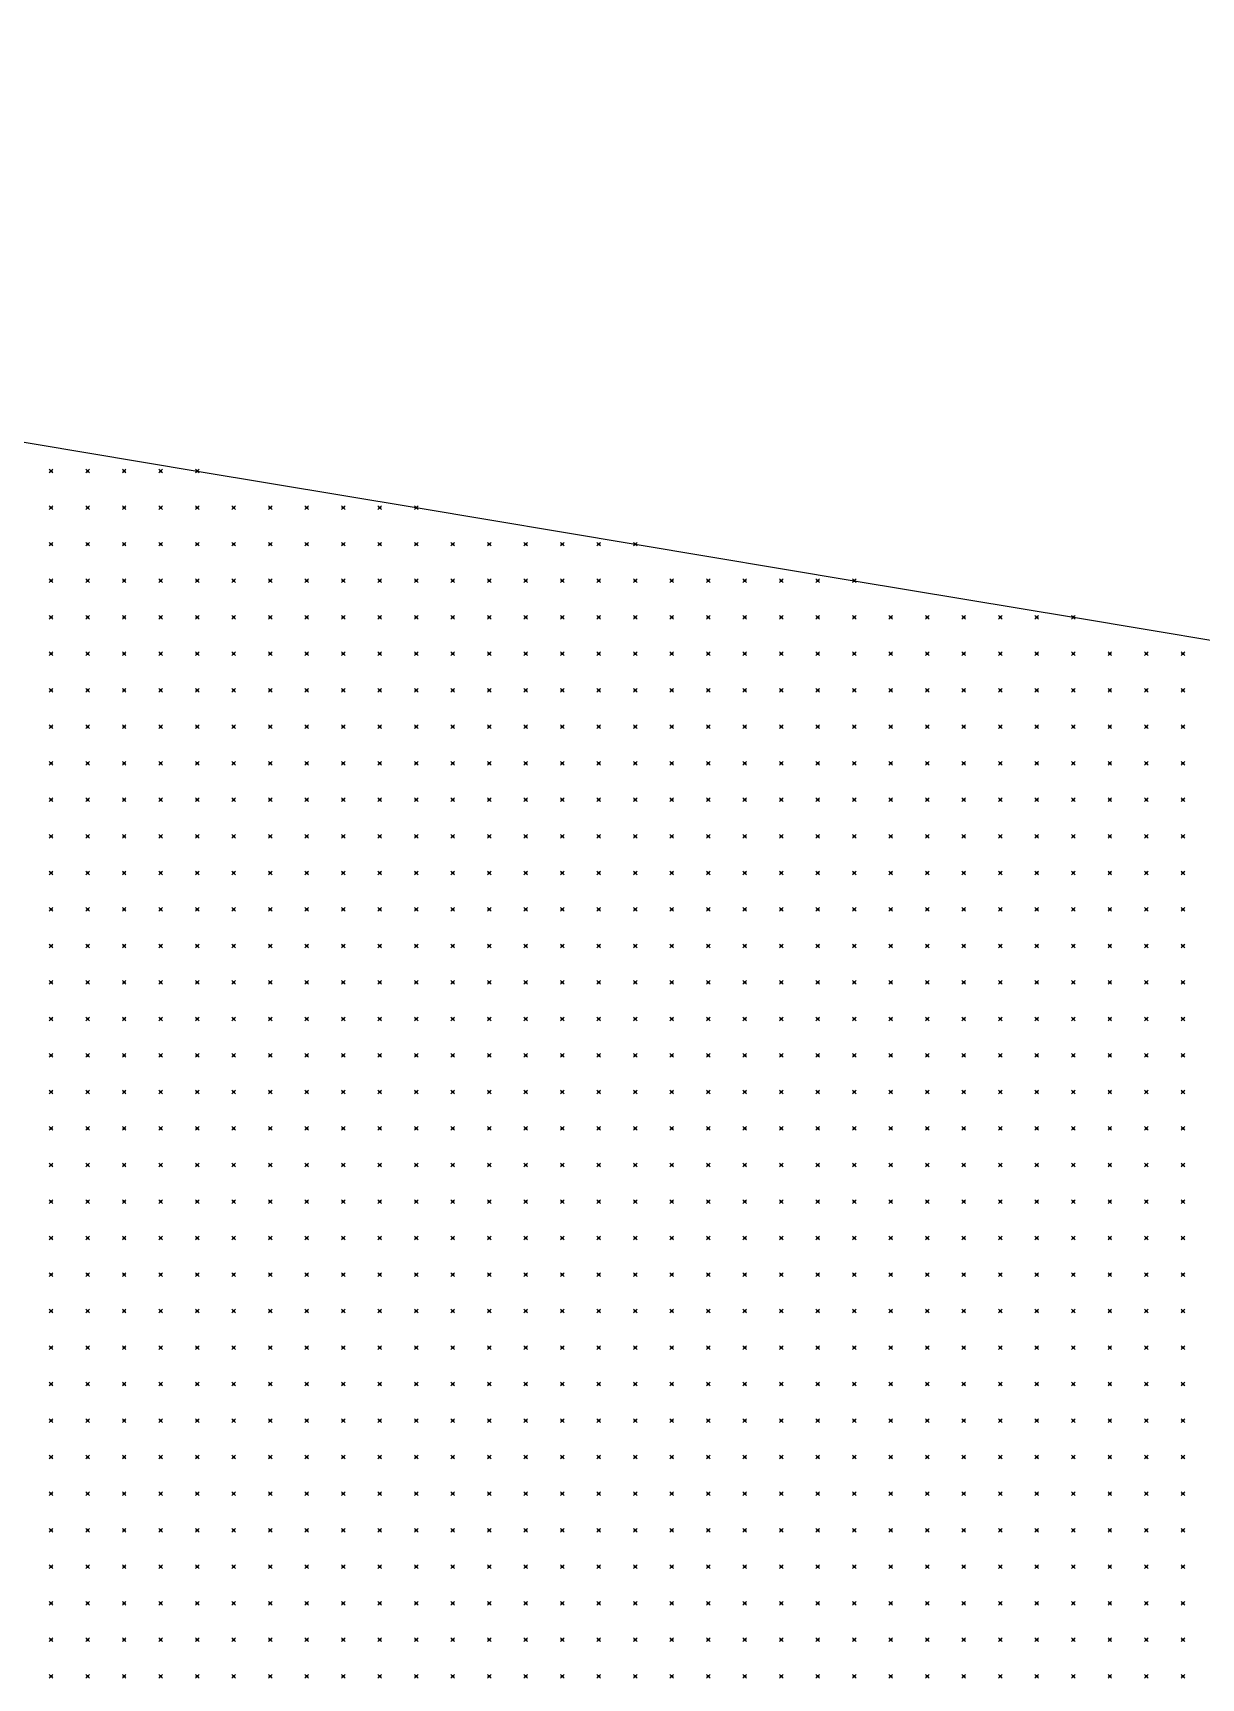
# Model space of a CAD drawing. Header units: metres. Extents: x 441556 to 446409, y 432338 to 461058.
# Drawn here: x 443572.8 to 443668.8, y 446698.9 to 446834.1 of the extents above; entities that cross this region are included whole.
import ezdxf

# ---------------------------------------------------------------- set-up
doc = ezdxf.new("R2010")
doc.units = ezdxf.units.M
doc.header["$MEASUREMENT"] = 0
doc.header["$PDMODE"] = 35
doc.header["$PDSIZE"] = 0.15
doc.layers.add('DTM-INT_YP', color=121, linetype='Continuous')
doc.layers.add('DTM-NOK-RevN_POINTS', color=91, linetype='Continuous')

msp = doc.modelspace()

# ---------------------------------------------------------------- linework, layer by layer
at = {"layer": 'DTM-INT_YP'}
msp.add_polyline3d([(443472.292, 446834.052, 348.211), (443481.29, 446831.053, 348.075), (443487.289, 446828.053, 348.106), (443493.288, 446825.054, 348.071), (443502.286, 446822.055, 348.098), (443508.285, 446819.055, 348.04), (443517.283, 446816.056, 347.968), (443523.281, 446813.056, 347.903), (443529.28, 446810.057, 347.919), (443538.278, 446807.058, 347.805), (443550.276, 446804.058, 347.798), (443568.272, 446801.059, 348.211), (443586.268, 446798.06, 348.233), (443604.264, 446795.06, 344.101), (443622.26, 446792.061, 347.398), (443640.256, 446789.062, 347.313), (443658.253, 446786.062, 347.316), (443676.249, 446783.063, 347.186)], dxfattribs=at)
at = {"layer": 'DTM-NOK-RevN_POINTS'}
for p in [(443574.27, 446798.06, 347.805), (443577.27, 446798.06, 347.936), (443580.269, 446798.06, 348.111), (443583.269, 446798.06, 348.049), (443586.268, 446798.06, 348.233), (443574.27, 446795.06, 347.728), (443577.27, 446795.06, 347.678), (443580.269, 446795.06, 347.679), (443583.269, 446795.06, 347.663), (443586.268, 446795.06, 347.629), (443589.267, 446795.06, 347.605), (443592.267, 446795.06, 347.654), (443595.266, 446795.06, 347.775), (443598.265, 446795.06, 347.831), (443601.265, 446795.06, 346.86), (443604.264, 446795.06, 344.101), (443574.27, 446792.061, 347.28), (443577.27, 446792.061, 347.362), (443580.269, 446792.061, 347.293), (443583.269, 446792.061, 347.442), (443586.268, 446792.061, 347.593), (443589.267, 446792.061, 347.678), (443592.267, 446792.061, 347.669), (443595.266, 446792.061, 347.651), (443598.265, 446792.061, 347.595), (443601.265, 446792.061, 347.364), (443604.264, 446792.061, 346.277), (443607.263, 446792.061, 346.634), (443610.263, 446792.061, 347.348), (443613.262, 446792.061, 347.446), (443616.261, 446792.061, 347.417), (443619.261, 446792.061, 347.412), (443622.26, 446792.061, 347.398), (443574.27, 446789.062, 347.551), (443577.27, 446789.062, 347.495), (443580.269, 446789.062, 347.295), (443583.269, 446789.062, 346.987), (443586.268, 446789.062, 346.935), (443589.267, 446789.062, 346.83), (443592.267, 446789.062, 346.976), (443595.266, 446789.062, 346.726), (443598.265, 446789.062, 347.038), (443601.265, 446789.062, 347.424), (443604.264, 446789.062, 346.985), (443607.263, 446789.062, 347.54), (443610.263, 446789.062, 347.552), (443613.262, 446789.062, 347.575), (443616.261, 446789.062, 347.579), (443619.261, 446789.062, 347.557), (443622.26, 446789.062, 347.526), (443625.26, 446789.062, 347.497), (443628.259, 446789.062, 347.417), (443631.258, 446789.062, 347.437), (443634.258, 446789.062, 347.385), (443637.257, 446789.062, 347.37), (443640.256, 446789.062, 347.313), (443574.27, 446786.062, 347.67), (443577.27, 446786.062, 347.656), (443580.269, 446786.062, 347.641), (443583.269, 446786.062, 347.6), (443586.268, 446786.062, 347.556), (443589.267, 446786.062, 347.508), (443592.267, 446786.062, 347.319), (443595.266, 446786.062, 347.34), (443598.265, 446786.062, 347.144), (443601.265, 446786.062, 346.982), (443604.264, 446786.062, 344.659), (443607.263, 446786.062, 346.44), (443610.263, 446786.062, 347.043), (443613.262, 446786.062, 347.1), (443616.261, 446786.062, 347.14), (443619.261, 446786.062, 347.122), (443622.26, 446786.062, 347.229), (443625.26, 446786.062, 347.37), (443628.259, 446786.062, 347.512), (443631.258, 446786.062, 347.529), (443634.258, 446786.062, 347.502), (443637.257, 446786.062, 347.483), (443640.256, 446786.062, 347.459), (443643.256, 446786.062, 347.428), (443646.255, 446786.062, 347.412), (443649.254, 446786.062, 347.393), (443652.254, 446786.062, 347.361), (443655.253, 446786.062, 347.275), (443658.253, 446786.062, 347.316), (443574.27, 446783.063, 347.78), (443577.27, 446783.063, 347.754), (443580.269, 446783.063, 347.782), (443583.269, 446783.063, 347.715), (443586.268, 446783.063, 347.733), (443589.267, 446783.063, 347.641), (443592.267, 446783.063, 347.601), (443595.266, 446783.063, 347.575), (443598.265, 446783.063, 347.584), (443601.265, 446783.063, 347.59), (443604.264, 446783.063, 347.429), (443607.263, 446783.063, 347.476), (443610.263, 446783.063, 347.473), (443613.262, 446783.063, 347.471), (443616.261, 446783.063, 347.42), (443619.261, 446783.063, 347.35), (443622.26, 446783.063, 347.151), (443625.26, 446783.063, 346.934), (443628.259, 446783.063, 346.848), (443631.258, 446783.063, 346.793), (443634.258, 446783.063, 346.888), (443637.257, 446783.063, 346.903), (443640.256, 446783.063, 347.225), (443643.256, 446783.063, 347.327), (443646.255, 446783.063, 347.396), (443649.254, 446783.063, 347.393), (443652.254, 446783.063, 347.353), (443655.253, 446783.063, 347.384), (443658.253, 446783.063, 347.422), (443661.252, 446783.063, 347.445), (443664.251, 446783.063, 347.383), (443667.251, 446783.063, 347.324), (443574.27, 446780.064, 347.399), (443577.27, 446780.064, 347.488), (443580.269, 446780.064, 347.52), (443583.269, 446780.064, 347.435), (443586.268, 446780.064, 347.701), (443589.267, 446780.064, 347.73), (443592.267, 446780.064, 347.703), (443595.266, 446780.064, 347.686), (443598.265, 446780.064, 347.709), (443601.265, 446780.064, 347.697), (443604.264, 446780.064, 347.654), (443607.263, 446780.064, 347.611), (443610.263, 446780.064, 347.58), (443613.262, 446780.064, 347.582), (443616.261, 446780.064, 347.573), (443619.261, 446780.064, 347.568), (443622.26, 446780.064, 347.535), (443625.26, 446780.064, 347.509), (443628.259, 446780.064, 347.498), (443631.258, 446780.064, 347.435), (443634.258, 446780.064, 347.348), (443637.257, 446780.064, 347.272), (443640.256, 446780.064, 347.153), (443643.256, 446780.064, 347.161), (443646.255, 446780.064, 347.109), (443649.254, 446780.064, 346.996), (443652.254, 446780.064, 347.008), (443655.253, 446780.064, 346.914), (443658.253, 446780.064, 347.189), (443661.252, 446780.064, 347.189), (443664.251, 446780.064, 347.199), (443667.251, 446780.064, 347.178), (443574.27, 446777.064, 348.034), (443577.27, 446777.064, 347.934), (443580.269, 446777.064, 347.767), (443583.269, 446777.064, 347.312), (443586.268, 446777.064, 347.151), (443589.267, 446777.064, 347.055), (443592.267, 446777.064, 347.292), (443595.266, 446777.064, 347.513), (443598.265, 446777.064, 346.933), (443601.265, 446777.064, 345.716), (443604.264, 446777.064, 346.656), (443607.263, 446777.064, 347.397), (443610.263, 446777.064, 347.577), (443613.262, 446777.064, 347.647), (443616.261, 446777.064, 347.656), (443619.261, 446777.064, 347.623), (443622.26, 446777.064, 347.628), (443625.26, 446777.064, 347.593), (443628.259, 446777.064, 347.6), (443631.258, 446777.064, 347.55), (443634.258, 446777.064, 347.531), (443637.257, 446777.064, 347.54), (443640.256, 446777.064, 347.517), (443643.256, 446777.064, 347.491), (443646.255, 446777.064, 347.52), (443649.254, 446777.064, 347.512), (443652.254, 446777.064, 347.463), (443655.253, 446777.064, 347.502), (443658.253, 446777.064, 347.423), (443661.252, 446777.064, 347.421), (443664.251, 446777.064, 347.301), (443667.251, 446777.064, 347.237), (443574.27, 446774.065, 348.365), (443577.27, 446774.065, 348.302), (443580.269, 446774.065, 348.163), (443583.269, 446774.065, 348.007), (443586.268, 446774.065, 347.969), (443589.267, 446774.065, 347.687), (443592.267, 446774.065, 347.344), (443595.266, 446774.065, 346.922), (443598.265, 446774.065, 346.228), (443601.265, 446774.065, 345.458), (443604.264, 446774.065, 346.006), (443607.263, 446774.065, 346.858), (443610.263, 446774.065, 347.068), (443613.262, 446774.065, 347.433), (443616.261, 446774.065, 347.606), (443619.261, 446774.065, 347.583), (443622.26, 446774.065, 347.591), (443625.26, 446774.065, 347.57), (443628.259, 446774.065, 347.592), (443631.258, 446774.065, 347.574), (443634.258, 446774.065, 347.552), (443637.257, 446774.065, 347.533), (443640.256, 446774.065, 347.527), (443643.256, 446774.065, 347.575), (443646.255, 446774.065, 347.559), (443649.254, 446774.065, 347.539), (443652.254, 446774.065, 347.573), (443655.253, 446774.065, 347.581), (443658.253, 446774.065, 347.541), (443661.252, 446774.065, 347.567), (443664.251, 446774.065, 347.544), (443667.251, 446774.065, 347.56), (443574.27, 446771.065, 348.662), (443577.27, 446771.065, 348.592), (443580.269, 446771.065, 348.415), (443583.269, 446771.065, 348.268), (443586.268, 446771.065, 348.12), (443589.267, 446771.065, 348.023), (443592.267, 446771.065, 347.788), (443595.266, 446771.065, 347.522), (443598.265, 446771.065, 347.299), (443601.265, 446771.065, 347.121), (443604.264, 446771.065, 347.234), (443607.263, 446771.065, 347.656), (443610.263, 446771.065, 347.798), (443613.262, 446771.065, 347.781), (443616.261, 446771.065, 347.736), (443619.261, 446771.065, 347.619), (443622.26, 446771.065, 347.646), (443625.26, 446771.065, 347.626), (443628.259, 446771.065, 347.632), (443631.258, 446771.065, 347.614), (443634.258, 446771.065, 347.564), (443637.257, 446771.065, 347.322), (443640.256, 446771.065, 347.192), (443643.256, 446771.065, 347.156), (443646.255, 446771.065, 347.18), (443649.254, 446771.065, 347.199), (443652.254, 446771.065, 347.358), (443655.253, 446771.065, 347.444), (443658.253, 446771.065, 347.499), (443661.252, 446771.065, 347.579), (443664.251, 446771.065, 347.555), (443667.251, 446771.065, 347.58), (443574.27, 446768.066, 348.918), (443577.27, 446768.066, 348.727), (443580.269, 446768.066, 348.527), (443583.269, 446768.066, 348.356), (443586.268, 446768.066, 348.263), (443589.267, 446768.066, 348.247), (443592.267, 446768.066, 348.085), (443595.266, 446768.066, 347.907), (443598.265, 446768.066, 347.84), (443601.265, 446768.066, 347.774), (443604.264, 446768.066, 347.694), (443607.263, 446768.066, 347.767), (443610.263, 446768.066, 347.832), (443613.262, 446768.066, 347.903), (443616.261, 446768.066, 347.857), (443619.261, 446768.066, 347.706), (443622.26, 446768.066, 347.691), (443625.26, 446768.066, 347.722), (443628.259, 446768.066, 347.7), (443631.258, 446768.066, 347.691), (443634.258, 446768.066, 347.621), (443637.257, 446768.066, 347.606), (443640.256, 446768.066, 347.59), (443643.256, 446768.066, 347.556), (443646.255, 446768.066, 347.51), (443649.254, 446768.066, 347.363), (443652.254, 446768.066, 347.266), (443655.253, 446768.066, 347.211), (443658.253, 446768.066, 347.194), (443661.252, 446768.066, 347.249), (443664.251, 446768.066, 347.455), (443667.251, 446768.066, 347.453), (443574.27, 446765.067, 349.044), (443577.27, 446765.067, 348.845), (443580.269, 446765.067, 348.775), (443583.269, 446765.067, 348.598), (443586.268, 446765.067, 348.494), (443589.267, 446765.067, 348.341), (443592.267, 446765.067, 348.165), (443595.266, 446765.067, 348.055), (443598.265, 446765.067, 347.959), (443601.265, 446765.067, 347.933), (443604.264, 446765.067, 347.874), (443607.263, 446765.067, 347.824), (443610.263, 446765.067, 347.844), (443613.262, 446765.067, 347.964), (443616.261, 446765.067, 347.892), (443619.261, 446765.067, 347.801), (443622.26, 446765.067, 347.789), (443625.26, 446765.067, 347.811), (443628.259, 446765.067, 347.806), (443631.258, 446765.067, 347.826), (443634.258, 446765.067, 347.735), (443637.257, 446765.067, 347.714), (443640.256, 446765.067, 347.677), (443643.256, 446765.067, 347.643), (443646.255, 446765.067, 347.636), (443649.254, 446765.067, 347.595), (443652.254, 446765.067, 347.544), (443655.253, 446765.067, 347.564), (443658.253, 446765.067, 347.544), (443661.252, 446765.067, 347.525), (443664.251, 446765.067, 347.512), (443667.251, 446765.067, 347.493), (443574.27, 446762.067, 349.135), (443577.27, 446762.067, 348.997), (443580.269, 446762.067, 348.865), (443583.269, 446762.067, 348.709), (443586.268, 446762.067, 348.602), (443589.267, 446762.067, 348.461), (443592.267, 446762.067, 348.273), (443595.266, 446762.067, 348.118), (443598.265, 446762.067, 348.027), (443601.265, 446762.067, 348.003), (443604.264, 446762.067, 347.982), (443607.263, 446762.067, 347.955), (443610.263, 446762.067, 347.97), (443613.262, 446762.067, 347.982), (443616.261, 446762.067, 347.973), (443619.261, 446762.067, 347.886), (443622.26, 446762.067, 347.878), (443625.26, 446762.067, 347.901), (443628.259, 446762.067, 347.919), (443631.258, 446762.067, 347.904), (443634.258, 446762.067, 347.875), (443637.257, 446762.067, 347.825), (443640.256, 446762.067, 347.818), (443643.256, 446762.067, 347.77), (443646.255, 446762.067, 347.751), (443649.254, 446762.067, 347.72), (443652.254, 446762.067, 347.649), (443655.253, 446762.067, 347.634), (443658.253, 446762.067, 347.622), (443661.252, 446762.067, 347.619), (443664.251, 446762.067, 347.585), (443667.251, 446762.067, 347.59), (443574.27, 446759.068, 349.188), (443577.27, 446759.068, 349.087), (443580.269, 446759.068, 348.933), (443583.269, 446759.068, 348.76), (443586.268, 446759.068, 348.681), (443589.267, 446759.068, 348.503), (443592.267, 446759.068, 348.355), (443595.266, 446759.068, 348.239), (443598.265, 446759.068, 348.113), (443601.265, 446759.068, 348.06), (443604.264, 446759.068, 348.064), (443607.263, 446759.068, 348.034), (443610.263, 446759.068, 348.02), (443613.262, 446759.068, 347.999), (443616.261, 446759.068, 347.953), (443619.261, 446759.068, 347.918), (443622.26, 446759.068, 347.953), (443625.26, 446759.068, 348.005), (443628.259, 446759.068, 348.017), (443631.258, 446759.068, 348.022), (443634.258, 446759.068, 347.987), (443637.257, 446759.068, 347.973), (443640.256, 446759.068, 347.955), (443643.256, 446759.068, 347.933), (443646.255, 446759.068, 348.083), (443649.254, 446759.068, 348.597), (443652.254, 446759.068, 348.388), (443655.253, 446759.068, 347.859), (443658.253, 446759.068, 348.155), (443661.252, 446759.068, 347.733), (443664.251, 446759.068, 347.8), (443667.251, 446759.068, 347.715), (443574.27, 446756.069, 349.202), (443577.27, 446756.069, 349.04), (443580.269, 446756.069, 348.928), (443583.269, 446756.069, 348.778), (443586.268, 446756.069, 348.66), (443589.267, 446756.069, 348.537), (443592.267, 446756.069, 348.417), (443595.266, 446756.069, 348.279), (443598.265, 446756.069, 348.207), (443601.265, 446756.069, 348.102), (443604.264, 446756.069, 348.104), (443607.263, 446756.069, 348.102), (443610.263, 446756.069, 348.04), (443613.262, 446756.069, 348.006), (443616.261, 446756.069, 347.929), (443619.261, 446756.069, 347.966), (443622.26, 446756.069, 348.005), (443625.26, 446756.069, 348.067), (443628.259, 446756.069, 348.168), (443631.258, 446756.069, 348.132), (443634.258, 446756.069, 348.103), (443637.257, 446756.069, 348.073), (443640.256, 446756.069, 348.079), (443643.256, 446756.069, 348.34), (443646.255, 446756.069, 348.83), (443649.254, 446756.069, 349.416), (443652.254, 446756.069, 349.075), (443655.253, 446756.069, 349.1), (443658.253, 446756.069, 349.109), (443661.252, 446756.069, 349.045), (443664.251, 446756.069, 348.774), (443667.251, 446756.069, 348.188), (443574.27, 446753.069, 349.177), (443577.27, 446753.069, 349.009), (443580.269, 446753.069, 348.868), (443583.269, 446753.069, 348.743), (443586.268, 446753.069, 348.626), (443589.267, 446753.069, 348.533), (443592.267, 446753.069, 348.442), (443595.266, 446753.069, 348.35), (443598.265, 446753.069, 348.29), (443601.265, 446753.069, 348.243), (443604.264, 446753.069, 348.141), (443607.263, 446753.069, 348.093), (443610.263, 446753.069, 348.017), (443613.262, 446753.069, 347.995), (443616.261, 446753.069, 347.972), (443619.261, 446753.069, 348.025), (443622.26, 446753.069, 348.082), (443625.26, 446753.069, 348.239), (443628.259, 446753.069, 348.584), (443631.258, 446753.069, 348.573), (443634.258, 446753.069, 348.542), (443637.257, 446753.069, 348.523), (443640.256, 446753.069, 348.662), (443643.256, 446753.069, 349.046), (443646.255, 446753.069, 349.492), (443649.254, 446753.069, 349.764), (443652.254, 446753.069, 349.215), (443655.253, 446753.069, 349.105), (443658.253, 446753.069, 349.216), (443661.252, 446753.069, 349.259), (443664.251, 446753.069, 349.283), (443667.251, 446753.069, 348.737), (443574.27, 446750.07, 349.341), (443577.27, 446750.07, 349.097), (443580.269, 446750.07, 348.927), (443583.269, 446750.07, 348.798), (443586.268, 446750.07, 348.681), (443589.267, 446750.07, 348.518), (443592.267, 446750.07, 348.383), (443595.266, 446750.07, 348.283), (443598.265, 446750.07, 348.233), (443601.265, 446750.07, 348.162), (443604.264, 446750.07, 348.102), (443607.263, 446750.07, 348.108), (443610.263, 446750.07, 348.065), (443613.262, 446750.07, 348.064), (443616.261, 446750.07, 348.062), (443619.261, 446750.07, 348.055), (443622.26, 446750.07, 348.146), (443625.26, 446750.07, 348.294), (443628.259, 446750.07, 348.683), (443631.258, 446750.07, 349.054), (443634.258, 446750.07, 349.082), (443637.257, 446750.07, 349.226), (443640.256, 446750.07, 349.205), (443643.256, 446750.07, 349.318), (443646.255, 446750.07, 349.592), (443649.254, 446750.07, 349.697), (443652.254, 446750.07, 349.381), (443655.253, 446750.07, 349.122), (443658.253, 446750.07, 349.345), (443661.252, 446750.07, 349.452), (443664.251, 446750.07, 349.683), (443667.251, 446750.07, 348.989), (443574.27, 446747.071, 349.493), (443577.27, 446747.071, 349.292), (443580.269, 446747.071, 349.107), (443583.269, 446747.071, 349.036), (443586.268, 446747.071, 348.941), (443589.267, 446747.071, 348.87), (443592.267, 446747.071, 348.719), (443595.266, 446747.071, 348.544), (443598.265, 446747.071, 348.499), (443601.265, 446747.071, 348.434), (443604.264, 446747.071, 348.403), (443607.263, 446747.071, 348.389), (443610.263, 446747.071, 348.396), (443613.262, 446747.071, 348.34), (443616.261, 446747.071, 348.285), (443619.261, 446747.071, 348.314), (443622.26, 446747.071, 348.369), (443625.26, 446747.071, 348.411), (443628.259, 446747.071, 348.651), (443631.258, 446747.071, 348.995), (443634.258, 446747.071, 349.257), (443637.257, 446747.071, 349.357), (443640.256, 446747.071, 349.31), (443643.256, 446747.071, 349.422), (443646.255, 446747.071, 349.636), (443649.254, 446747.071, 349.689), (443652.254, 446747.071, 349.63), (443655.253, 446747.071, 349.603), (443658.253, 446747.071, 349.669), (443661.252, 446747.071, 349.784), (443664.251, 446747.071, 349.769), (443667.251, 446747.071, 349.06), (443574.27, 446744.071, 349.632), (443577.27, 446744.071, 349.485), (443580.269, 446744.071, 349.337), (443583.269, 446744.071, 349.29), (443586.268, 446744.071, 349.293), (443589.267, 446744.071, 349.211), (443592.267, 446744.071, 349.112), (443595.266, 446744.071, 348.984), (443598.265, 446744.071, 348.916), (443601.265, 446744.071, 348.877), (443604.264, 446744.071, 348.869), (443607.263, 446744.071, 348.88), (443610.263, 446744.071, 348.832), (443613.262, 446744.071, 348.764), (443616.261, 446744.071, 348.667), (443619.261, 446744.071, 348.629), (443622.26, 446744.071, 348.646), (443625.26, 446744.071, 348.682), (443628.259, 446744.071, 348.713), (443631.258, 446744.071, 349.009), (443634.258, 446744.071, 349.319), (443637.257, 446744.071, 349.421), (443640.256, 446744.071, 349.372), (443643.256, 446744.071, 349.552), (443646.255, 446744.071, 349.663), (443649.254, 446744.071, 349.688), (443652.254, 446744.071, 349.766), (443655.253, 446744.071, 350.006), (443658.253, 446744.071, 350.031), (443661.252, 446744.071, 349.901), (443664.251, 446744.071, 349.745), (443667.251, 446744.071, 349.114), (443574.27, 446741.072, 349.914), (443577.27, 446741.072, 349.738), (443580.269, 446741.072, 349.793), (443583.269, 446741.072, 349.843), (443586.268, 446741.072, 349.879), (443589.267, 446741.072, 349.791), (443592.267, 446741.072, 349.659), (443595.266, 446741.072, 349.499), (443598.265, 446741.072, 349.395), (443601.265, 446741.072, 349.38), (443604.264, 446741.072, 349.321), (443607.263, 446741.072, 349.258), (443610.263, 446741.072, 349.238), (443613.262, 446741.072, 349.23), (443616.261, 446741.072, 349.183), (443619.261, 446741.072, 349.07), (443622.26, 446741.072, 348.968), (443625.26, 446741.072, 348.926), (443628.259, 446741.072, 348.884), (443631.258, 446741.072, 349.042), (443634.258, 446741.072, 349.393), (443637.257, 446741.072, 349.498), (443640.256, 446741.072, 349.53), (443643.256, 446741.072, 349.651), (443646.255, 446741.072, 349.689), (443649.254, 446741.072, 349.695), (443652.254, 446741.072, 349.801), (443655.253, 446741.072, 350.101), (443658.253, 446741.072, 350.123), (443661.252, 446741.072, 349.939), (443664.251, 446741.072, 349.624), (443667.251, 446741.072, 349.081), (443574.27, 446738.072, 350.24), (443577.27, 446738.072, 350.158), (443580.269, 446738.072, 350.239), (443583.269, 446738.072, 350.321), (443586.268, 446738.072, 350.31), (443589.267, 446738.072, 350.214), (443592.267, 446738.072, 350.125), (443595.266, 446738.072, 349.942), (443598.265, 446738.072, 349.933), (443601.265, 446738.072, 349.896), (443604.264, 446738.072, 349.722), (443607.263, 446738.072, 349.584), (443610.263, 446738.072, 349.558), (443613.262, 446738.072, 349.526), (443616.261, 446738.072, 349.471), (443619.261, 446738.072, 349.446), (443622.26, 446738.072, 349.325), (443625.26, 446738.072, 349.201), (443628.259, 446738.072, 349.083), (443631.258, 446738.072, 349.171), (443634.258, 446738.072, 349.457), (443637.257, 446738.072, 349.609), (443640.256, 446738.072, 349.609), (443643.256, 446738.072, 349.631), (443646.255, 446738.072, 349.71), (443649.254, 446738.072, 349.722), (443652.254, 446738.072, 349.867), (443655.253, 446738.072, 350.122), (443658.253, 446738.072, 350.188), (443661.252, 446738.072, 349.893), (443664.251, 446738.072, 349.485), (443667.251, 446738.072, 349.275), (443574.27, 446735.073, 350.321), (443577.27, 446735.073, 350.312), (443580.269, 446735.073, 350.29), (443583.269, 446735.073, 350.327), (443586.268, 446735.073, 350.276), (443589.267, 446735.073, 350.241), (443592.267, 446735.073, 350.155), (443595.266, 446735.073, 350.107), (443598.265, 446735.073, 350.116), (443601.265, 446735.073, 350.074), (443604.264, 446735.073, 349.931), (443607.263, 446735.073, 349.812), (443610.263, 446735.073, 349.742), (443613.262, 446735.073, 349.724), (443616.261, 446735.073, 349.717), (443619.261, 446735.073, 349.679), (443622.26, 446735.073, 349.667), (443625.26, 446735.073, 349.591), (443628.259, 446735.073, 349.418), (443631.258, 446735.073, 349.486), (443634.258, 446735.073, 349.664), (443637.257, 446735.073, 349.786), (443640.256, 446735.073, 349.715), (443643.256, 446735.073, 349.681), (443646.255, 446735.073, 349.703), (443649.254, 446735.073, 349.767), (443652.254, 446735.073, 349.789), (443655.253, 446735.073, 349.954), (443658.253, 446735.073, 349.938), (443661.252, 446735.073, 349.725), (443664.251, 446735.073, 349.505), (443667.251, 446735.073, 349.523), (443574.27, 446732.074, 350.296), (443577.27, 446732.074, 350.306), (443580.269, 446732.074, 350.254), (443583.269, 446732.074, 350.308), (443586.268, 446732.074, 350.328), (443589.267, 446732.074, 350.303), (443592.267, 446732.074, 350.185), (443595.266, 446732.074, 350.215), (443598.265, 446732.074, 350.269), (443601.265, 446732.074, 350.275), (443604.264, 446732.074, 350.066), (443607.263, 446732.074, 349.935), (443610.263, 446732.074, 349.919), (443613.262, 446732.074, 349.937), (443616.261, 446732.074, 349.926), (443619.261, 446732.074, 349.88), (443622.26, 446732.074, 349.884), (443625.26, 446732.074, 349.877), (443628.259, 446732.074, 349.688), (443631.258, 446732.074, 349.656), (443634.258, 446732.074, 349.83), (443637.257, 446732.074, 349.866), (443640.256, 446732.074, 349.755), (443643.256, 446732.074, 349.716), (443646.255, 446732.074, 349.687), (443649.254, 446732.074, 349.747), (443652.254, 446732.074, 349.801), (443655.253, 446732.074, 349.847), (443658.253, 446732.074, 349.971), (443661.252, 446732.074, 349.804), (443664.251, 446732.074, 349.835), (443667.251, 446732.074, 349.99), (443574.27, 446729.074, 350.21), (443577.27, 446729.074, 350.239), (443580.269, 446729.074, 350.17), (443583.269, 446729.074, 350.157), (443586.268, 446729.074, 350.177), (443589.267, 446729.074, 350.123), (443592.267, 446729.074, 350.098), (443595.266, 446729.074, 350.201), (443598.265, 446729.074, 350.266), (443601.265, 446729.074, 350.279), (443604.264, 446729.074, 350.085), (443607.263, 446729.074, 350.055), (443610.263, 446729.074, 350.034), (443613.262, 446729.074, 350.047), (443616.261, 446729.074, 350.05), (443619.261, 446729.074, 350.094), (443622.26, 446729.074, 350.086), (443625.26, 446729.074, 350.078), (443628.259, 446729.074, 349.921), (443631.258, 446729.074, 349.77), (443634.258, 446729.074, 349.84), (443637.257, 446729.074, 349.885), (443640.256, 446729.074, 349.834), (443643.256, 446729.074, 349.777), (443646.255, 446729.074, 349.665), (443649.254, 446729.074, 349.68), (443652.254, 446729.074, 349.804), (443655.253, 446729.074, 349.897), (443658.253, 446729.074, 350.021), (443661.252, 446729.074, 350.146), (443664.251, 446729.074, 350.567), (443667.251, 446729.074, 351.408), (443574.27, 446726.075, 350.063), (443577.27, 446726.075, 350.074), (443580.269, 446726.075, 350.018), (443583.269, 446726.075, 350.021), (443586.268, 446726.075, 349.985), (443589.267, 446726.075, 349.913), (443592.267, 446726.075, 349.91), (443595.266, 446726.075, 350.08), (443598.265, 446726.075, 350.109), (443601.265, 446726.075, 350.115), (443604.264, 446726.075, 350.075), (443607.263, 446726.075, 350.099), (443610.263, 446726.075, 350.11), (443613.262, 446726.075, 350.154), (443616.261, 446726.075, 350.196), (443619.261, 446726.075, 350.262), (443622.26, 446726.075, 350.264), (443625.26, 446726.075, 350.285), (443628.259, 446726.075, 350.199), (443631.258, 446726.075, 349.961), (443634.258, 446726.075, 349.906), (443637.257, 446726.075, 350.092), (443640.256, 446726.075, 349.926), (443643.256, 446726.075, 349.838), (443646.255, 446726.075, 349.776), (443649.254, 446726.075, 349.735), (443652.254, 446726.075, 349.777), (443655.253, 446726.075, 349.824), (443658.253, 446726.075, 350.12), (443661.252, 446726.075, 350.554), (443664.251, 446726.075, 351.724), (443667.251, 446726.075, 352.321), (443574.27, 446723.076, 350.092), (443577.27, 446723.076, 350.093), (443580.269, 446723.076, 350.073), (443583.269, 446723.076, 350.025), (443586.268, 446723.076, 350.042), (443589.267, 446723.076, 349.972), (443592.267, 446723.076, 349.876), (443595.266, 446723.076, 350.015), (443598.265, 446723.076, 350.045), (443601.265, 446723.076, 350.009), (443604.264, 446723.076, 350.054), (443607.263, 446723.076, 350.086), (443610.263, 446723.076, 350.107), (443613.262, 446723.076, 350.132), (443616.261, 446723.076, 350.203), (443619.261, 446723.076, 350.368), (443622.26, 446723.076, 350.424), (443625.26, 446723.076, 350.435), (443628.259, 446723.076, 350.439), (443631.258, 446723.076, 350.297), (443634.258, 446723.076, 350.026), (443637.257, 446723.076, 350.145), (443640.256, 446723.076, 350.167), (443643.256, 446723.076, 349.935), (443646.255, 446723.076, 349.833), (443649.254, 446723.076, 349.821), (443652.254, 446723.076, 349.826), (443655.253, 446723.076, 350.003), (443658.253, 446723.076, 350.954), (443661.252, 446723.076, 351.594), (443664.251, 446723.076, 352.675), (443667.251, 446723.076, 352.391), (443574.27, 446720.076, 350.806), (443577.27, 446720.076, 350.82), (443580.269, 446720.076, 350.738), (443583.269, 446720.076, 350.595), (443586.268, 446720.076, 350.478), (443589.267, 446720.076, 350.307), (443592.267, 446720.076, 350.237), (443595.266, 446720.076, 350.22), (443598.265, 446720.076, 350.235), (443601.265, 446720.076, 350.162), (443604.264, 446720.076, 350.131), (443607.263, 446720.076, 350.141), (443610.263, 446720.076, 350.156), (443613.262, 446720.076, 350.203), (443616.261, 446720.076, 350.396), (443619.261, 446720.076, 350.605), (443622.26, 446720.076, 350.663), (443625.26, 446720.076, 350.715), (443628.259, 446720.076, 350.687), (443631.258, 446720.076, 350.473), (443634.258, 446720.076, 350.235), (443637.257, 446720.076, 350.3), (443640.256, 446720.076, 350.419), (443643.256, 446720.076, 350.081), (443646.255, 446720.076, 349.941), (443649.254, 446720.076, 349.892), (443652.254, 446720.076, 350.285), (443655.253, 446720.076, 351.297), (443658.253, 446720.076, 352.353), (443661.252, 446720.076, 352.584), (443664.251, 446720.076, 352.592), (443667.251, 446720.076, 352.491), (443574.27, 446717.077, 351.569), (443577.27, 446717.077, 351.612), (443580.269, 446717.077, 351.574), (443583.269, 446717.077, 351.469), (443586.268, 446717.077, 351.35), (443589.267, 446717.077, 351.137), (443592.267, 446717.077, 350.983), (443595.266, 446717.077, 351.031), (443598.265, 446717.077, 350.996), (443601.265, 446717.077, 350.844), (443604.264, 446717.077, 350.712), (443607.263, 446717.077, 350.622), (443610.263, 446717.077, 350.648), (443613.262, 446717.077, 350.697), (443616.261, 446717.077, 350.782), (443619.261, 446717.077, 350.91), (443622.26, 446717.077, 350.94), (443625.26, 446717.077, 350.907), (443628.259, 446717.077, 350.795), (443631.258, 446717.077, 350.625), (443634.258, 446717.077, 350.394), (443637.257, 446717.077, 350.458), (443640.256, 446717.077, 350.566), (443643.256, 446717.077, 350.673), (443646.255, 446717.077, 350.561), (443649.254, 446717.077, 351.035), (443652.254, 446717.077, 351.868), (443655.253, 446717.077, 352.311), (443658.253, 446717.077, 352.357), (443661.252, 446717.077, 352.409), (443664.251, 446717.077, 352.593), (443667.251, 446717.077, 352.641), (443574.27, 446714.078, 352.001), (443577.27, 446714.078, 352.071), (443580.269, 446714.078, 351.936), (443583.269, 446714.078, 351.948), (443586.268, 446714.078, 351.921), (443589.267, 446714.078, 351.751), (443592.267, 446714.078, 351.771), (443595.266, 446714.078, 351.543), (443598.265, 446714.078, 351.586), (443601.265, 446714.078, 351.452), (443604.264, 446714.078, 351.213), (443607.263, 446714.078, 351.212), (443610.263, 446714.078, 351.255), (443613.262, 446714.078, 351.232), (443616.261, 446714.078, 351.127), (443619.261, 446714.078, 351.06), (443622.26, 446714.078, 351.062), (443625.26, 446714.078, 351.013), (443628.259, 446714.078, 350.833), (443631.258, 446714.078, 350.735), (443634.258, 446714.078, 350.536), (443637.257, 446714.078, 350.606), (443640.256, 446714.078, 350.766), (443643.256, 446714.078, 350.973), (443646.255, 446714.078, 351.429), (443649.254, 446714.078, 351.666), (443652.254, 446714.078, 351.894), (443655.253, 446714.078, 352.4), (443658.253, 446714.078, 352.499), (443661.252, 446714.078, 352.65), (443664.251, 446714.078, 352.688), (443667.251, 446714.078, 352.987), (443574.27, 446711.078, 352.301), (443577.27, 446711.078, 352.3), (443580.269, 446711.078, 352.08), (443583.269, 446711.078, 352.165), (443586.268, 446711.078, 352.176), (443589.267, 446711.078, 352.202), (443592.267, 446711.078, 352.081), (443595.266, 446711.078, 352.121), (443598.265, 446711.078, 352.047), (443601.265, 446711.078, 351.92), (443604.264, 446711.078, 351.814), (443607.263, 446711.078, 351.743), (443610.263, 446711.078, 351.756), (443613.262, 446711.078, 351.639), (443616.261, 446711.078, 351.342), (443619.261, 446711.078, 351.208), (443622.26, 446711.078, 351.156), (443625.26, 446711.078, 351.126), (443628.259, 446711.078, 351.017), (443631.258, 446711.078, 350.908), (443634.258, 446711.078, 350.782), (443637.257, 446711.078, 350.724), (443640.256, 446711.078, 350.855), (443643.256, 446711.078, 351.054), (443646.255, 446711.078, 351.353), (443649.254, 446711.078, 351.683), (443652.254, 446711.078, 351.849), (443655.253, 446711.078, 352.175), (443658.253, 446711.078, 352.418), (443661.252, 446711.078, 352.704), (443664.251, 446711.078, 352.869), (443667.251, 446711.078, 353.381), (443574.27, 446708.079, 352.199), (443577.27, 446708.079, 352.032), (443580.269, 446708.079, 352.149), (443583.269, 446708.079, 352.147), (443586.268, 446708.079, 352.19), (443589.267, 446708.079, 352.123), (443592.267, 446708.079, 352.061), (443595.266, 446708.079, 352.089), (443598.265, 446708.079, 352.05), (443601.265, 446708.079, 352.101), (443604.264, 446708.079, 352.067), (443607.263, 446708.079, 352.093), (443610.263, 446708.079, 352.123), (443613.262, 446708.079, 351.851), (443616.261, 446708.079, 351.472), (443619.261, 446708.079, 351.341), (443622.26, 446708.079, 351.291), (443625.26, 446708.079, 351.21), (443628.259, 446708.079, 351.212), (443631.258, 446708.079, 351.16), (443634.258, 446708.079, 350.938), (443637.257, 446708.079, 350.813), (443640.256, 446708.079, 350.887), (443643.256, 446708.079, 351.136), (443646.255, 446708.079, 351.49), (443649.254, 446708.079, 351.751), (443652.254, 446708.079, 351.965), (443655.253, 446708.079, 352.272), (443658.253, 446708.079, 352.526), (443661.252, 446708.079, 352.858), (443664.251, 446708.079, 353.127), (443667.251, 446708.079, 353.692), (443574.27, 446705.08, 352.087), (443577.27, 446705.08, 352.055), (443580.269, 446705.08, 352.089), (443583.269, 446705.08, 352.044), (443586.268, 446705.08, 352.126), (443589.267, 446705.08, 352.225), (443592.267, 446705.08, 352.194), (443595.266, 446705.08, 352.151), (443598.265, 446705.08, 352.088), (443601.265, 446705.08, 352.045), (443604.264, 446705.08, 352.033), (443607.263, 446705.08, 351.988), (443610.263, 446705.08, 352.031), (443613.262, 446705.08, 351.746), (443616.261, 446705.08, 351.521), (443619.261, 446705.08, 351.428), (443622.26, 446705.08, 351.378), (443625.26, 446705.08, 351.315), (443628.259, 446705.08, 351.39), (443631.258, 446705.08, 351.704), (443634.258, 446705.08, 351.066), (443637.257, 446705.08, 350.904), (443640.256, 446705.08, 350.912), (443643.256, 446705.08, 351.164), (443646.255, 446705.08, 351.912), (443649.254, 446705.08, 352.084), (443652.254, 446705.08, 352.138), (443655.253, 446705.08, 352.36), (443658.253, 446705.08, 352.692), (443661.252, 446705.08, 353.09), (443664.251, 446705.08, 353.418), (443667.251, 446705.08, 354.095), (443574.27, 446702.08, 352.271), (443577.27, 446702.08, 352.13), (443580.269, 446702.08, 352.107), (443583.269, 446702.08, 352.082), (443586.268, 446702.08, 352.138), (443589.267, 446702.08, 352.244), (443592.267, 446702.08, 352.23), (443595.266, 446702.08, 352.252), (443598.265, 446702.08, 352.295), (443601.265, 446702.08, 352.061), (443604.264, 446702.08, 351.984), (443607.263, 446702.08, 351.964), (443610.263, 446702.08, 351.954), (443613.262, 446702.08, 351.661), (443616.261, 446702.08, 351.537), (443619.261, 446702.08, 351.45), (443622.26, 446702.08, 351.464), (443625.26, 446702.08, 351.523), (443628.259, 446702.08, 351.645), (443631.258, 446702.08, 351.745), (443634.258, 446702.08, 351.177), (443637.257, 446702.08, 351.029), (443640.256, 446702.08, 351.053), (443643.256, 446702.08, 351.222), (443646.255, 446702.08, 351.833), (443649.254, 446702.08, 352.601), (443652.254, 446702.08, 352.644), (443655.253, 446702.08, 352.739), (443658.253, 446702.08, 352.959), (443661.252, 446702.08, 353.336), (443664.251, 446702.08, 353.684), (443667.251, 446702.08, 354.234), (443574.27, 446699.081, 352.07), (443577.27, 446699.081, 352.033), (443580.269, 446699.081, 352.161), (443583.269, 446699.081, 352.202), (443586.268, 446699.081, 352.224), (443589.267, 446699.081, 352.407), (443592.267, 446699.081, 352.41), (443595.266, 446699.081, 352.301), (443598.265, 446699.081, 352.337), (443601.265, 446699.081, 352.188), (443604.264, 446699.081, 352.074), (443607.263, 446699.081, 352.009), (443610.263, 446699.081, 352.015), (443613.262, 446699.081, 351.769), (443616.261, 446699.081, 351.568), (443619.261, 446699.081, 351.549), (443622.26, 446699.081, 351.606), (443625.26, 446699.081, 351.61), (443628.259, 446699.081, 351.614), (443631.258, 446699.081, 351.505), (443634.258, 446699.081, 351.305), (443637.257, 446699.081, 351.206), (443640.256, 446699.081, 351.209), (443643.256, 446699.081, 351.346), (443646.255, 446699.081, 351.422), (443649.254, 446699.081, 351.896), (443652.254, 446699.081, 352.743), (443655.253, 446699.081, 353.133), (443658.253, 446699.081, 353.328), (443661.252, 446699.081, 353.516), (443664.251, 446699.081, 353.834), (443667.251, 446699.081, 354.214)]:
    msp.add_point(p, dxfattribs=at)

doc.saveas('drawing.dxf')
